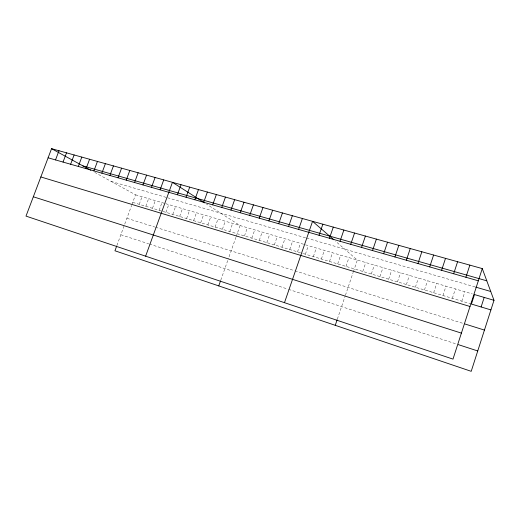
<?xml version="1.0" encoding="UTF-8"?>
<svg xmlns="http://www.w3.org/2000/svg" width="520" height="520" viewBox="0 0 520 520"><rect width="100%" height="100%" fill="white"/><g stroke="black" fill="none" stroke-linecap="round" stroke-linejoin="round"><path stroke-width="0.39" stroke-dasharray="2.6 1.95" d="M461.819 301.178L464.887 291.733M442.949 295.51L445.998 286.175M452.335 298.324L455.39 288.938M433.661 292.721L436.703 283.439M415.382 287.235L418.418 278.057M424.469 289.965L427.512 280.735M397.488 281.86L400.504 272.786M406.387 284.531L409.416 275.405M388.681 279.214L391.69 270.192M371.339 274.007L374.335 265.083M379.964 276.601L382.967 267.625M337.37 319.085L345.196 295.958M345.436 295.25L353.184 272.337M353.418 271.655L357.338 260.078L335.406 241.105M362.798 271.447L365.794 262.567M345.982 266.396L348.966 257.615M329.505 261.45L332.469 252.759M337.701 263.913L340.678 255.177M313.352 256.601L316.31 248.008M321.386 259.012L324.35 250.374M297.518 251.849L300.463 243.341M305.396 254.215L308.347 245.661M281.996 247.189L284.928 238.771M289.725 249.509L292.656 241.046M266.773 242.619L269.692 234.286M274.352 244.894L277.271 236.516M259.272 240.37L262.184 232.076M244.484 235.931L247.377 227.714M251.843 238.134L254.742 229.886M229.756 231.504L232.635 223.379M220.792 280.137L228.527 258.264M229.047 256.789L235.937 237.308M236.184 236.594L240.084 225.569L206.531 204.119M215.092 227.103L217.964 219.056M222.391 229.294L225.264 221.208M200.714 222.787L203.567 214.825M207.87 224.933L210.73 216.931M186.602 218.55L189.442 210.665M193.622 220.656L196.469 212.732M165.925 212.342L168.747 204.575M172.757 214.396L175.578 206.583M179.647 216.463L182.475 208.618M152.464 208.299L155.266 200.609M159.166 210.314L161.974 202.579M139.243 204.334L142.038 196.709M145.821 206.31L148.623 198.653M116.922 245.433L131.612 205.406M131.892 204.646L135.512 194.792L94.79 172.425M111.215 181.447L166.114 197.359M167.57 197.782L305.812 237.861M306.586 238.082L474.981 286.904M135.512 194.792L164.983 203.469M165.737 203.691L304.766 244.608M305.481 244.816L472.271 293.904M132.724 202.378L162.169 211.218M162.923 211.439L302.536 253.357M303.251 253.572L471.413 304.057M126.887 218.29L154.765 227.006M155.513 227.24L294.209 270.601M294.925 270.829L463.496 323.531M120.841 234.748L148.662 243.802M149.409 244.049L287.814 289.114M288.529 289.347L456.085 343.909"/><path stroke-width="0.78" d="M482.274 268.587L452.991 359.112L26 216.112L51.565 148.674L482.274 268.587L494 300.3L471.211 371.325L114.959 250.783L116.675 246.097M481.111 306.969L484.192 297.414M465.907 277.257L469.853 265.128M453.668 273.761L457.6 261.716M441.597 270.309L445.517 258.356M429.696 266.903L433.602 255.034M406.367 260.234L410.254 248.534M417.95 263.543L421.85 251.764M394.94 256.964L398.821 245.349M383.663 253.741L387.53 242.209M335.257 325.325L337.135 319.774M361.556 247.422L365.404 236.047M372.535 250.562L376.396 239.109M350.721 244.322L354.562 233.031M340.028 241.267L343.856 230.048M319.053 235.268L322.855 224.205M329.472 238.244L333.288 227.11M284.479 302.679L312.559 221.338L333.853 239.766M288.581 226.558L292.351 215.709M298.61 229.424L302.387 218.504M278.675 223.724L282.438 212.947M259.233 218.166L262.971 207.532M268.892 220.928L272.642 210.223M249.691 215.436L253.422 204.874M230.958 210.08L234.663 199.647M240.272 212.745L243.984 202.248M218.758 285.903L220.539 280.858M221.761 207.454L225.459 197.087M203.697 202.286L207.369 192.049M212.674 204.854L216.359 194.552M194.825 199.752L198.484 189.579M177.392 194.766L181.031 184.717M186.056 197.243L189.703 187.135M160.108 189.819L163.722 179.9M145.626 256.178L172.452 182.332L204.588 202.872M151.489 187.356L155.097 177.495M134.556 182.52L138.138 172.776M142.974 184.925L146.569 175.123M118.02 177.788L121.583 168.168M126.243 180.141L129.812 170.456M101.862 173.167L105.398 163.663M109.895 175.468L113.445 165.899M86.067 168.656L89.583 159.256M93.919 170.898L97.442 161.447M70.629 164.236L74.12 154.953M78.305 166.433L81.802 157.092M63.037 162.065L66.514 152.834M55.53 159.919L58.994 150.742M82.901 165.893L486.798 280.826M48.1 157.8L478.322 280.807M475.728 287.118L490.737 291.473M494 300.3L474.487 294.561L471.413 304.057L490.919 309.907M40.84 176.956L470.009 306.488M464.965 323.993L484.445 330.083M33.326 196.781L461.403 333.119M458.296 344.63L477.744 350.961M51.565 148.674L90.662 170.157"/></g></svg>
